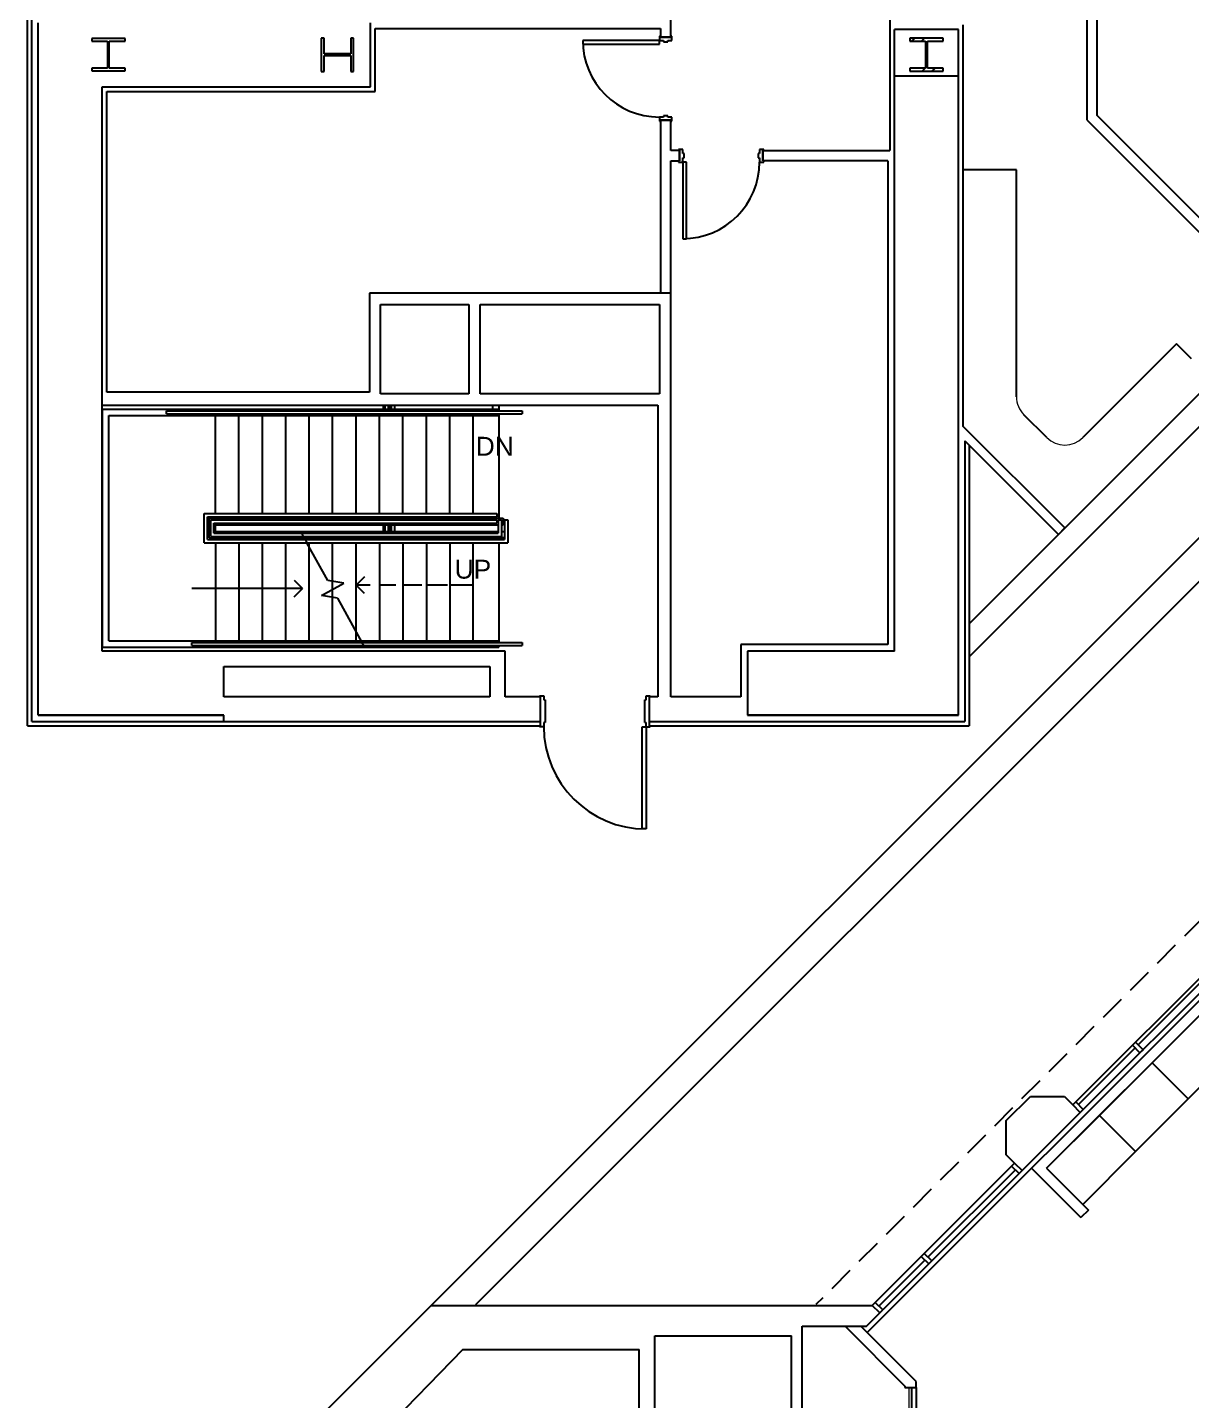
# Model space of a CAD drawing. Header units: inches. Extents: x -59 to 5682, y -269 to 4477.
# Drawn here: x -59 to 487, y 1751 to 2396 of the extents above; entities that cross this region are included whole.
import ezdxf

# ---------------------------------------------------------------- set-up
doc = ezdxf.new("R2010")
doc.units = ezdxf.units.IN
doc.header["$LTSCALE"] = 96
doc.header["$MEASUREMENT"] = 0
doc.linetypes.add('Dash', pattern=[0.25, 0.125, -0.125])
doc.linetypes.add('DASHED4', pattern=[0.1875, 0.125, -0.0625])
for name, color, linetype in [('A-ANNO-TEXT', 4, 'CONTINUOUS'), ('A-COLS', 5, 'CONTINUOUS'), ('A-DOOR', 2, 'CONTINUOUS'), ('A-FLOR-CASE', 3, 'CONTINUOUS'), ('A-FLOR-HRAL', 1, 'CONTINUOUS'), ('A-FLOR-STRS', 2, 'CONTINUOUS'), ('A-GLAZ', 2, 'CONTINUOUS'), ('A-GLAZ-SILL', 1, 'CONTINUOUS'), ('A-WALL-ABOVE', 8, 'DASHED4'), ('A-WALL-FULL', 6, 'CONTINUOUS'), ('A-WALL-PRHT', 4, 'CONTINUOUS')]:
    doc.layers.add(name, color=color, linetype=linetype)
doc.layers.add('A-DOOR-HDLN', color=31, linetype='Dash', lineweight=13)
doc.styles.add('AE-103I$0$Arial', font='arial.ttf', dxfattribs={"height": 8.851796})

# ---------------------------------------------------------------- blocks, each defined once
blk = doc.blocks.new('Door Biparting 4 leaf - 8_-0_H-2436890-LEVEL 01 OVERALL FLOOR PLAN CATH _1')
at = {"layer": 'A-DOOR'}
for p, q in [((-66, 2.625), (66, 2.625)), ((-66, 0.625), (-66, 2.625)), ((66, 0.625), (-66, 0.625)), ((66, 2.625), (66, 0.625))]:
    blk.add_line(p, q, dxfattribs=at)
at = {"layer": 'A-DOOR', "lineweight": 20}
for p, q in [((-31.5, -0.875), (-31.5, 0.625)), ((31.5, 0.625), (31.5, -0.875)), ((-66, -0.875), (-31.5, -0.875)), ((31.5, -0.875), (66, -0.875))]:
    blk.add_line(p, q, dxfattribs=at)
at = {"layer": 'A-DOOR-HDLN'}
for p in [(-34.5, 2.625), (34.5, 2.625)]:
    blk.add_line(p, (0, 2.625), dxfattribs=at)

msp = doc.modelspace()

# ---------------------------------------------------------------- linework, layer by layer
at = {"layer": 'A-ANNO-TEXT'}
for p, q in [((65.79, 2136.34), (69.68, 2132.45)), ((98.72, 2137.97), (94.83, 2134.08)), ((98.72, 2130.19), (94.83, 2134.08)), ((101.43, 2134.08), (94.83, 2134.08)), ((113.53, 2134.08), (105.83, 2134.08)), ((125.63, 2134.08), (116.83, 2134.08)), ((137.73, 2134.08), (127.83, 2134.08)), ((149.83, 2134.08), (138.83, 2134.08)), ((69.68, 2132.45), (17.7, 2132.45)), ((65.79, 2128.56), (69.68, 2132.45))]:
    msp.add_line(p, q, dxfattribs=at)
at = {"layer": 'A-COLS'}
for p, q in [((-13.6, 2390.69), (-29.25, 2390.69)), ((-29.25, 2390.69), (-29.25, 2389.38)), ((-29.25, 2389.38), (-21.84, 2389.38)), ((-21.84, 2389.38), (-21.84, 2376.78)), ((-21.01, 2376.78), (-21.01, 2389.38)), ((-21.01, 2389.38), (-13.6, 2389.38)), ((-13.6, 2389.38), (-13.6, 2390.69)), ((78.47, 2390.9), (78.47, 2375.25)), ((79.78, 2390.9), (78.47, 2390.9)), ((79.78, 2383.49), (79.78, 2390.9)), ((93.69, 2390.9), (92.38, 2390.9)), ((92.38, 2390.9), (92.38, 2383.49)), ((93.69, 2375.25), (93.69, 2390.9)), ((370.43, 2390.83), (354.73, 2390.83)), ((354.73, 2390.83), (354.73, 2389.39)), ((354.73, 2389.39), (362.13, 2389.39)), ((355.62, 2389.39), (357.06, 2390.83)), ((360.23, 2389.39), (361.67, 2390.83)), ((362.13, 2389.39), (362.13, 2376.77)), ((363.02, 2376.77), (363.02, 2389.39)), ((363.02, 2389.39), (370.43, 2389.39)), ((370.43, 2389.39), (370.43, 2390.83)), ((92.38, 2383.49), (79.78, 2383.49)), ((79.78, 2375.25), (79.78, 2382.66)), ((79.78, 2382.66), (92.38, 2382.66)), ((92.38, 2382.66), (92.38, 2375.25)), ((-21.84, 2376.78), (-29.25, 2376.78)), ((-29.25, 2376.78), (-29.25, 2375.47)), ((-29.25, 2375.47), (-13.6, 2375.47)), ((-13.6, 2376.78), (-21.01, 2376.78)), ((-13.6, 2375.47), (-13.6, 2376.78)), ((78.47, 2375.25), (79.78, 2375.25)), ((92.38, 2375.25), (93.69, 2375.25)), ((362.13, 2376.77), (354.73, 2376.77)), ((354.73, 2376.77), (354.73, 2375.33)), ((354.73, 2375.33), (370.43, 2375.33)), ((360.57, 2375.33), (362.01, 2376.77)), ((362.13, 2376.89), (363.02, 2377.78)), ((370.43, 2376.77), (363.02, 2376.77)), ((365.17, 2375.33), (366.61, 2376.77)), ((370.43, 2375.33), (370.43, 2376.77))]:
    msp.add_line(p, q, dxfattribs=at)
at = {"layer": 'A-DOOR'}
for p, q in [((237.7, 2391.83), (237.2, 2391.83)), ((237.2, 2391.83), (237.2, 2389.83)), ((237.7, 2391.33), (237.7, 2391.83)), ((243.08, 2391.83), (242.58, 2391.83)), ((242.58, 2391.83), (242.58, 2391.33)), ((243.08, 2389.83), (243.08, 2391.83)), ((201.2, 2389.83), (201.2, 2388.08)), ((237.2, 2389.83), (201.2, 2389.83)), ((201.2, 2388.08), (237.2, 2388.08)), ((237.2, 2388.08), (237.2, 2389.83)), ((237.2, 2389.83), (239.14, 2389.83)), ((242.58, 2391.33), (237.7, 2391.33)), ((239.14, 2389.83), (239.14, 2389.21)), ((239.14, 2389.21), (241.14, 2389.21)), ((241.14, 2389.21), (241.14, 2389.83)), ((241.14, 2389.83), (243.08, 2389.83)), ((239.14, 2353.83), (237.2, 2353.83)), ((237.2, 2353.83), (237.2, 2351.83)), ((241.14, 2354.45), (239.14, 2354.45)), ((239.14, 2354.45), (239.14, 2353.83)), ((241.14, 2353.83), (241.14, 2354.45)), ((243.08, 2353.83), (241.14, 2353.83)), ((243.08, 2351.83), (243.08, 2353.83)), ((237.2, 2351.83), (237.7, 2351.83)), ((237.7, 2351.83), (237.7, 2352.33)), ((237.7, 2352.33), (242.58, 2352.33)), ((242.58, 2352.33), (242.58, 2351.83)), ((242.58, 2351.83), (243.08, 2351.83)), ((246.2, 2338.58), (246.2, 2338.08)), ((248.2, 2338.58), (246.2, 2338.58)), ((246.2, 2338.08), (246.7, 2338.08)), ((246.7, 2338.08), (246.7, 2333.2)), ((248.2, 2336.64), (248.2, 2338.58)), ((248.82, 2336.64), (248.2, 2336.64)), ((248.2, 2332.7), (248.2, 2334.64)), ((248.2, 2334.64), (248.82, 2334.64)), ((248.82, 2334.64), (248.82, 2336.64)), ((284.2, 2336.64), (283.58, 2336.64)), ((283.58, 2336.64), (283.58, 2334.64)), ((283.58, 2334.64), (284.2, 2334.64)), ((286.2, 2338.58), (284.2, 2338.58)), ((284.2, 2338.58), (284.2, 2336.64)), ((284.2, 2334.64), (284.2, 2332.7)), ((285.7, 2333.2), (285.7, 2338.08)), ((285.7, 2338.08), (286.2, 2338.08)), ((286.2, 2338.08), (286.2, 2338.58)), ((246.7, 2333.2), (246.2, 2333.2)), ((246.2, 2333.2), (246.2, 2332.7)), ((246.2, 2332.7), (248.2, 2332.7)), ((249.95, 2332.7), (248.2, 2332.7)), ((248.2, 2332.7), (248.2, 2296.7)), ((249.95, 2296.7), (249.95, 2332.7)), ((284.2, 2332.7), (286.2, 2332.7)), ((286.2, 2333.2), (285.7, 2333.2)), ((286.2, 2332.7), (286.2, 2333.2)), ((248.2, 2296.7), (249.95, 2296.7)), ((180.95, 2082.08), (182.95, 2082.08)), ((180.95, 2081.58), (180.95, 2082.08)), ((181.45, 2081.58), (180.95, 2081.58)), ((181.45, 2068.08), (181.45, 2081.58)), ((182.95, 2082.08), (182.95, 2080.14)), ((182.95, 2080.14), (183.58, 2080.14)), ((183.58, 2080.14), (183.58, 2069.51)), ((230.33, 2080.14), (230.95, 2080.14)), ((230.33, 2069.51), (230.33, 2080.14)), ((230.33, 2069.51), (230.33, 2080.14)), ((230.95, 2082.08), (232.95, 2082.08)), ((230.95, 2080.14), (230.95, 2082.08)), ((232.45, 2081.58), (232.45, 2068.08)), ((232.95, 2081.58), (232.45, 2081.58)), ((232.95, 2082.08), (232.95, 2081.58)), ((182.95, 2069.51), (182.95, 2067.58)), ((183.58, 2069.51), (182.95, 2069.51)), ((230.33, 2069.51), (230.96, 2069.51)), ((230.95, 2067.58), (230.95, 2069.51)), ((230.96, 2067.58), (230.96, 2069.51)), ((180.95, 2068.08), (181.45, 2068.08)), ((180.95, 2067.58), (180.95, 2068.08)), ((182.95, 2067.58), (180.95, 2067.58)), ((229.2, 2067.58), (230.95, 2067.58)), ((229.2, 2019.58), (229.2, 2067.58)), ((230.95, 2067.58), (230.95, 2019.58)), ((230.95, 2067.58), (232.95, 2067.58)), ((232.45, 2068.08), (232.95, 2068.08)), ((232.95, 2068.08), (232.95, 2067.58)), ((230.95, 2019.58), (229.2, 2019.58)), ((324.37, 1786.14), (352.49, 1758.02)), ((357.74, 1760.2), (331.79, 1786.14)), ((357.74, 1757.33), (357.74, 1760.2)), ((352.49, 1758.02), (352.49, 1757.33)), ((352.49, 1757.33), (355.74, 1757.33))]:
    msp.add_line(p, q, dxfattribs=at)
for centre, radius, start, end in [((237.2, 2389.83), 36, 180, 270), ((237.2, 2389.83), 36, 180, 270), ((248.2, 2332.7), 36, 270, 0), ((248.2, 2332.7), 36, 270, 0), ((230.95, 2067.58), 48, 180, 270), ((230.95, 2067.58), 48, 180, 270)]:
    msp.add_arc(centre, radius, start, end, dxfattribs=at)
at = {"layer": 'A-FLOR-CASE'}
for p, q in [((404.83, 2329.08), (379.83, 2329.08)), ((404.83, 2222.51), (404.83, 2329.08)), ((480.02, 2247.35), (436, 2203.33)), ((487, 2240.37), (480.02, 2247.35)), ((419.03, 2203.33), (408.34, 2214.02)), ((493.24, 1934.55), (468.5, 1909.8)), ((485.47, 1892.83), (510.22, 1917.58)), ((468.5, 1909.8), (443.75, 1885.05)), ((468.5, 1909.8), (485.47, 1892.83)), ((485.47, 1892.83), (468.5, 1909.8)), ((460.72, 1868.08), (485.47, 1892.83)), ((443.75, 1885.05), (419, 1860.3)), ((443.75, 1885.05), (460.72, 1868.08)), ((460.72, 1868.08), (443.75, 1885.05)), ((435.97, 1843.33), (460.72, 1868.08)), ((419, 1860.3), (435.97, 1843.33))]:
    msp.add_line(p, q, dxfattribs=at)
at = {"layer": 'A-FLOR-CASE', "lineweight": 9}
for centre, start, end in [((416.83, 2222.51), 180, 225), ((427.52, 2211.82), 225, 315)]:
    msp.add_arc(centre, 12, start, end, dxfattribs=at)
at = {"layer": 'A-FLOR-HRAL'}
for p, q in [((108.33, 2218.58), (108.33, 2216.7)), ((109.83, 2218.58), (109.83, 2216.7)), ((111.33, 2218.58), (111.33, 2216.7)), ((112.83, 2218.58), (112.83, 2216.7)), ((5.83, 2214.45), (5.83, 2215.95)), ((5.83, 2215.95), (172.83, 2215.95)), ((5.83, 2214.45), (172.83, 2214.45)), ((172.83, 2215.95), (172.83, 2214.45)), ((23.58, 2167.7), (160.83, 2167.7)), ((23.58, 2153.95), (23.58, 2167.7)), ((25.08, 2166.2), (160.83, 2166.2)), ((25.08, 2155.45), (25.08, 2166.2)), ((160.83, 2167.7), (160.83, 2166.2)), ((26.58, 2164.7), (160.83, 2164.7)), ((26.58, 2156.95), (26.58, 2164.7)), ((28.08, 2163.2), (160.83, 2163.2)), ((28.08, 2158.45), (28.08, 2163.2)), ((108.33, 2162.45), (108.33, 2159.2)), ((109.83, 2162.45), (109.83, 2159.2)), ((111.33, 2162.45), (111.33, 2159.2)), ((112.83, 2162.45), (112.83, 2159.2)), ((160.83, 2164.7), (160.83, 2163.2)), ((161.58, 2164.7), (163.08, 2164.7)), ((161.58, 2164.7), (161.58, 2158.45)), ((163.08, 2164.7), (163.08, 2156.95)), ((164.58, 2164.7), (166.08, 2164.7)), ((164.58, 2164.7), (164.58, 2155.45)), ((166.08, 2164.7), (166.08, 2153.95)), ((23.58, 2153.95), (166.08, 2153.95)), ((25.08, 2155.45), (164.58, 2155.45)), ((26.58, 2156.95), (163.08, 2156.95)), ((28.08, 2158.45), (161.58, 2158.45)), ((69.24, 2158.45), (70.07, 2156.95)), ((70.9, 2155.45), (71.73, 2153.95)), ((17.7, 2105.7), (17.7, 2107.2)), ((17.7, 2107.2), (97.58, 2107.2)), ((17.7, 2105.7), (98.41, 2105.7)), ((97.58, 2107.2), (98.41, 2105.7)), ((97.58, 2107.2), (172.83, 2107.2)), ((98.41, 2105.7), (172.83, 2105.7)), ((172.83, 2107.2), (172.83, 2105.7))]:
    msp.add_line(p, q, dxfattribs=at)
at = {"layer": 'A-FLOR-STRS'}
for p, q in [((107.58, 2218.58), (107.58, 2216.7)), ((110.58, 2218.58), (110.58, 2216.7)), ((158.83, 2218.58), (158.83, 2216.7)), ((161.83, 2218.58), (161.83, 2215.95)), ((-24.17, 2104.95), (-24.17, 2216.7)), ((-24.17, 2216.7), (161.83, 2216.7)), ((-21.17, 2213.7), (161.83, 2213.7)), ((-21.17, 2107.95), (-21.17, 2213.7)), ((28.83, 2167.7), (28.83, 2213.7)), ((39.83, 2167.7), (39.83, 2213.7)), ((50.83, 2167.7), (50.83, 2213.7)), ((61.83, 2167.7), (61.83, 2213.7)), ((72.83, 2167.7), (72.83, 2213.7)), ((83.83, 2167.7), (83.83, 2213.7)), ((94.83, 2167.7), (94.83, 2213.7)), ((105.83, 2167.7), (105.83, 2213.7)), ((116.83, 2167.7), (116.83, 2213.7)), ((127.83, 2167.7), (127.83, 2213.7)), ((138.83, 2167.7), (138.83, 2213.7)), ((149.83, 2167.7), (149.83, 2213.7)), ((161.83, 2214.45), (161.83, 2165.45)), ((28.83, 2165.45), (28.83, 2166.2)), ((39.83, 2165.45), (39.83, 2166.2)), ((50.83, 2165.45), (50.83, 2166.2)), ((61.83, 2165.45), (61.83, 2166.2)), ((72.83, 2165.45), (72.83, 2166.2)), ((83.83, 2165.45), (83.83, 2166.2)), ((94.83, 2165.45), (94.83, 2166.2)), ((105.83, 2165.45), (105.83, 2166.2)), ((116.83, 2165.45), (116.83, 2166.2)), ((127.83, 2165.45), (127.83, 2166.2)), ((138.83, 2165.45), (138.83, 2166.2)), ((149.83, 2165.45), (149.83, 2166.2)), ((160.83, 2165.45), (160.83, 2166.2)), ((25.83, 2156.2), (25.83, 2165.45)), ((25.83, 2165.45), (163.83, 2165.45)), ((25.83, 2165.45), (152.83, 2165.45)), ((25.83, 2162.45), (26.58, 2162.45)), ((28.08, 2162.45), (161.58, 2162.45)), ((28.83, 2159.2), (28.83, 2162.45)), ((107.58, 2162.45), (107.58, 2159.2)), ((110.58, 2162.45), (110.58, 2159.2)), ((163.08, 2162.45), (163.83, 2162.45)), ((163.83, 2165.45), (163.83, 2162.45)), ((26.58, 2159.2), (25.83, 2159.2)), ((25.83, 2156.2), (149.83, 2156.2)), ((28.08, 2159.2), (161.58, 2159.2)), ((28.83, 2156.2), (28.83, 2155.45)), ((28.83, 2153.95), (28.83, 2107.95)), ((39.83, 2156.2), (39.83, 2155.45)), ((39.83, 2153.95), (39.83, 2107.95)), ((50.83, 2155.45), (50.83, 2156.2)), ((50.83, 2107.95), (50.83, 2153.95)), ((61.83, 2155.45), (61.83, 2156.2)), ((61.83, 2107.95), (61.83, 2153.95)), ((68.83, 2159.2), (69.24, 2158.45)), ((70.07, 2156.95), (70.9, 2155.45)), ((81.5, 2136.28), (71.73, 2153.95)), ((72.83, 2156.2), (72.83, 2155.45)), ((72.83, 2107.95), (72.83, 2153.95)), ((83.83, 2156.2), (83.83, 2155.45)), ((83.83, 2107.95), (83.83, 2153.95)), ((94.83, 2156.2), (94.83, 2155.45)), ((94.83, 2107.95), (94.83, 2153.95)), ((105.83, 2156.2), (105.83, 2155.45)), ((105.83, 2153.95), (105.83, 2107.95)), ((116.83, 2156.2), (116.83, 2155.45)), ((116.83, 2153.95), (116.83, 2107.95)), ((127.83, 2156.2), (127.83, 2155.45)), ((127.83, 2153.95), (127.83, 2107.95)), ((138.83, 2156.2), (138.83, 2155.45)), ((138.83, 2153.95), (138.83, 2107.95)), ((149.83, 2155.45), (149.83, 2156.2)), ((164.58, 2156.2), (149.83, 2156.2)), ((149.83, 2107.2), (149.83, 2153.95)), ((161.83, 2156.2), (161.83, 2155.47)), ((161.83, 2153.95), (161.83, 2107.2)), ((78.58, 2129.17), (89.08, 2134.98)), ((89.08, 2134.98), (81.5, 2136.28)), ((86.15, 2127.88), (78.58, 2129.17)), ((86.15, 2127.88), (97.58, 2107.2)), ((-24.17, 2104.95), (161.83, 2104.95)), ((-21.17, 2107.95), (161.83, 2107.95)), ((98.41, 2105.7), (98.83, 2104.95)), ((149.83, 2105.7), (149.83, 2104.95)), ((161.83, 2105.7), (161.83, 2104.95))]:
    msp.add_line(p, q, dxfattribs=at)
msp.add_lwpolyline([(163.08, 2159.2), (164.58, 2159.2)], dxfattribs=at)
at = {"layer": 'A-GLAZ'}
for p, q in [((461.93, 1918.25), (502.94, 1959.26)), ((460.51, 1916.83), (433.91, 1890.23)), ((363.28, 1818.54), (404.3, 1859.55)), ((361.87, 1817.13), (340.29, 1795.55))]:
    msp.add_line(p, q, dxfattribs=at)
at = {"layer": 'A-GLAZ-SILL'}
for p, q in [((615.99, 2074.78), (431.26, 1890.05)), ((619.52, 2071.25), (434.79, 1886.51)), ((402.53, 1861.32), (338.52, 1797.31)), ((406.06, 1857.79), (342.06, 1793.78))]:
    msp.add_line(p, q, dxfattribs=at)
at = {"layer": 'A-WALL-ABOVE'}
msp.add_line((1026.69, 2512.26), (310.7, 1796.27), dxfattribs=at)
at = {"layer": 'A-WALL-FULL'}
for p, q in [((382.58, 2100.41), (928.28, 2646.11)), ((442.7, 2354.49), (442.7, 2448.2)), ((345.33, 2437.7), (345.33, 2338.08)), ((437.83, 2432.83), (437.83, 2352.47)), ((693.12, 2426.51), (382.58, 2115.96)), ((242.58, 2391.33), (242.58, 2404.7)), ((-59.42, 2068.08), (-59.42, 2403.08)), ((-57.42, 2070.08), (-57.42, 2401.08)), ((-54.42, 2073.08), (-54.42, 2398.08)), ((101.58, 2368.08), (101.58, 2398.08)), ((103.83, 2365.83), (103.83, 2395.45)), ((103.83, 2395.45), (237.7, 2395.45)), ((237.7, 2395.45), (237.7, 2391.33)), ((347.58, 2103.08), (347.58, 2394.95)), ((377.58, 2394.95), (347.58, 2394.95)), ((377.58, 2073.08), (377.58, 2394.95)), ((379.83, 2208.6), (379.83, 2397.2)), ((237.7, 2391.33), (242.58, 2391.33)), ((377.58, 2373.08), (347.58, 2373.08)), ((-24.42, 2103.08), (-24.42, 2368.08)), ((-24.42, 2368.08), (101.58, 2368.08)), ((-22.17, 2224.7), (-22.17, 2365.83)), ((-22.17, 2365.83), (103.83, 2365.83)), ((531.9, 2265.29), (442.7, 2354.49)), ((242.58, 2352.33), (237.7, 2352.33)), ((237.7, 2352.33), (237.7, 2271.08)), ((242.58, 2338.08), (242.58, 2352.33)), ((437.83, 2352.47), (528.46, 2261.84)), ((246.7, 2338.08), (242.58, 2338.08)), ((246.7, 2333.2), (246.7, 2338.08)), ((285.7, 2338.08), (285.7, 2333.2)), ((285.7, 2338.08), (345.33, 2338.08)), ((242.58, 2333.2), (246.7, 2333.2)), ((242.58, 2081.58), (242.58, 2333.2)), ((344.45, 2333.2), (285.7, 2333.2)), ((344.45, 2333.2), (344.45, 2106.2)), ((242.58, 2271.08), (101.08, 2271.08)), ((101.08, 2271.08), (101.08, 2224.7)), ((106.33, 2265.83), (147.83, 2265.83)), ((106.33, 2223.83), (106.33, 2265.83)), ((147.83, 2265.83), (147.83, 2223.83)), ((153.08, 2265.83), (237.33, 2265.83)), ((153.08, 2223.83), (153.08, 2265.83)), ((237.33, 2265.83), (237.33, 2223.83)), ((101.08, 2224.7), (-22.17, 2224.7)), ((-24.42, 2218.58), (236.45, 2218.58)), ((147.83, 2223.83), (106.33, 2223.83)), ((237.33, 2223.83), (153.08, 2223.83)), ((236.45, 2218.58), (236.45, 2081.58)), ((427.52, 2160.91), (379.83, 2208.6)), ((380.58, 2201.83), (424.51, 2157.9)), ((380.58, 2201.83), (380.58, 2070.08)), ((382.58, 2199.83), (382.58, 2068.08)), ((424.51, 2157.9), (427.52, 2160.91)), ((32.72, 2103.08), (-24.42, 2103.08)), ((164.83, 2103.08), (32.72, 2103.08)), ((164.83, 2081.58), (164.83, 2103.08)), ((344.45, 2106.2), (275.45, 2106.2)), ((275.45, 2106.2), (275.45, 2081.58)), ((347.58, 2103.08), (278.58, 2103.08)), ((278.58, 2103.08), (278.58, 2073.08)), ((32.72, 2095.83), (157.58, 2095.83)), ((32.72, 2081.58), (32.72, 2095.83)), ((157.58, 2095.83), (157.58, 2081.58)), ((157.58, 2081.58), (32.72, 2081.58)), ((181.45, 2081.58), (164.83, 2081.58)), ((181.45, 2068.08), (181.45, 2081.58)), ((236.45, 2081.58), (232.45, 2081.58)), ((232.45, 2081.58), (232.45, 2068.08)), ((275.45, 2081.58), (242.58, 2081.58)), ((-57.42, 2070.08), (181.45, 2070.08)), ((32.72, 2073.08), (-54.42, 2073.08)), ((-54.42, 2073.08), (32.72, 2073.08)), ((32.72, 2070.08), (32.72, 2073.08)), ((232.45, 2070.08), (380.58, 2070.08)), ((377.58, 2073.08), (278.58, 2073.08)), ((278.58, 2073.08), (377.58, 2073.08)), ((-59.42, 2068.08), (181.45, 2068.08)), ((232.45, 2068.08), (382.58, 2068.08)), ((504.03, 1952.4), (334.78, 1783.16)), ((400.05, 1882.63), (411.37, 1893.94)), ((411.37, 1893.94), (427.37, 1893.94)), ((427.37, 1893.94), (431.26, 1890.05)), ((400.05, 1866.63), (400.05, 1882.63)), ((407.48, 1859.2), (434.79, 1886.51)), ((403.94, 1862.74), (400.05, 1866.63)), ((411.93, 1860.3), (435.1, 1837.13)), ((419, 1860.3), (438.64, 1840.66)), ((438.64, 1840.66), (435.1, 1837.13)), ((-3.19, 1662.61), (130.1, 1795.9)), ((130.1, 1795.9), (337.11, 1795.9)), ((334.42, 1786.14), (342.06, 1793.78)), ((304.24, 1786.14), (334.42, 1786.14)), ((304.24, 1625.08), (304.24, 1786.14)), ((235.14, 1613.51), (235.14, 1781.58)), ((235.14, 1781.58), (299.24, 1781.58)), ((299.24, 1613.51), (299.24, 1781.58)), ((144.94, 1775.14), (35.1, 1662.5)), ((144.94, 1775.14), (227.7, 1775.14)), ((227.7, 1607.93), (227.7, 1775.14))]:
    msp.add_line(p, q, dxfattribs=at)
for points in [[(419, 1860.3), (493.24, 1934.55)], [(340.64, 1792.36), (337.11, 1795.9), (338.52, 1797.31), (342.06, 1793.78)]]:
    msp.add_lwpolyline(points, dxfattribs=at)
for points in [[(459.28, 1918.07), (460.69, 1919.48), (464.23, 1915.95), (462.81, 1914.53)], [(431.26, 1890.05), (432.67, 1891.46), (436.21, 1887.93), (434.79, 1886.51)], [(402.53, 1861.32), (403.94, 1862.74), (407.48, 1859.2), (406.06, 1857.79)], [(360.1, 1818.9), (361.52, 1820.31), (365.05, 1816.77), (363.64, 1815.36)]]:
    msp.add_lwpolyline(points, close=True, dxfattribs=at)
at = {"layer": 'A-WALL-PRHT'}
for p, q in [((130.1, 1795.9), (863.28, 2529.08)), ((150.98, 1796.27), (869.28, 2514.58))]:
    msp.add_line(p, q, dxfattribs=at)

# ---------------------------------------------------------------- block references
at = {"layer": 'A-DOOR', "rotation": 270.0000000000002}
msp.add_blockref('Door Biparting 4 leaf - 8_-0_H-2436890-LEVEL 01 OVERALL FLOOR PLAN CATH _1', (355.12, 1691.33), dxfattribs=at)

# ---------------------------------------------------------------- texts
at = {"layer": 'A-ANNO-TEXT', "style": 'AE-103I$0$Arial'}
for s, p in [('DN', (151.01, 2194.84)), ('UP', (141.09, 2137.12))]:
    msp.add_text(s, height=8.852, dxfattribs=at).set_placement(p)

doc.saveas('drawing.dxf')
